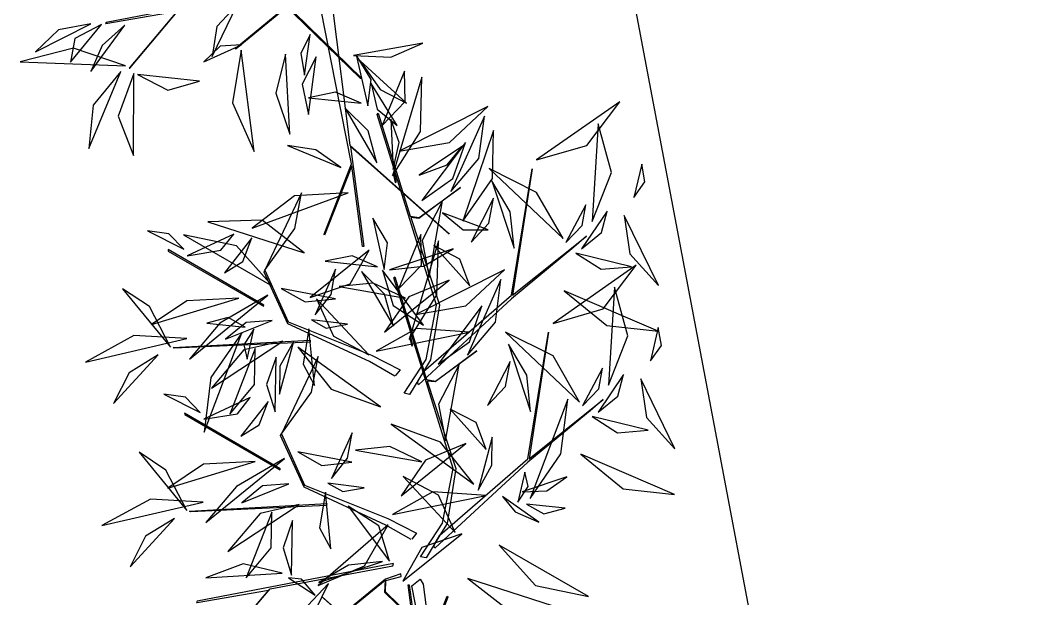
# Model space of a CAD drawing. Header units: centimetres. Extents: x 197412 to 267601, y -375791 to -305433.
# Drawn here: x 207006 to 208908, y -356390 to -355295 of the extents above; entities that cross this region are included whole.
import ezdxf

# ---------------------------------------------------------------- set-up
doc = ezdxf.new("R2010")
doc.units = ezdxf.units.CM
doc.layers.add('3-BAT C-Niveau 0', color=250, linetype='Continuous')

# ---------------------------------------------------------------- blocks, each defined once
blk = doc.blocks.new('Groupe-224-1')
at = {"linetype": 'Continuous', "flags": 128}
for points in [[(12532.22, -48430.48), (12536.38, -48424.11), (12538.38, -48413.83), (12527.16, -48377.73), (12527.33, -48377.52), (12533.38, -48396.97), (12535.08, -48397.25), (12542.9, -48391.56), (12534.99, -48397.41), (12533.49, -48397.26), (12538.92, -48413.78), (12537.25, -48424.18), (12535.87, -48426.4), (12552.56, -48411.96), (12556.45, -48388.02), (12552.76, -48411.96), (12566.78, -48400.77), (12564.36, -48402.87), (12552.56, -48412.6), (12534.95, -48428.88), (12534.76, -48428.37), (12535.87, -48426.4), (12533.27, -48430.71)], [(12505.64, -48414.03), (12505.65, -48413.84), (12487.56, -48403.32), (12487.59, -48403.58)], [(12488.71, -48421.97), (12488.48, -48421.85), (12514.46, -48420.43), (12514.44, -48420.82)], [(12528.52, -48433.73), (12525.56, -48434.73), (12514.39, -48443.89), (12514.57, -48443.86), (12525.53, -48434.91), (12525.42, -48437.22), (12538.08, -48449.5), (12538.35, -48449.54), (12525.6, -48437.14), (12525.66, -48434.96), (12528.53, -48434.2)], [(12554.93, -48478.96), (12536.24, -48462.42), (12538.75, -48481.32), (12538.51, -48481.3), (12536.45, -48466.07), (12531.32, -48479.15), (12531.24, -48478.98), (12536.39, -48465.65), (12530.56, -48435.97), (12532.17, -48434.71), (12532.72, -48435.68), (12536.13, -48462.13), (12554.76, -48478.77)], [(12513.67, -48438.16), (12532.37, -48454.7), (12529.85, -48435.8), (12530.09, -48435.82), (12532.15, -48451.04), (12537.28, -48437.97), (12537.36, -48438.14), (12532.21, -48451.47), (12538.04, -48481.14), (12536.43, -48482.41), (12535.88, -48481.44), (12532.48, -48454.99), (12513.85, -48438.34)]]:
    blk.add_lwpolyline(points, close=True, dxfattribs=at)
for points in [[(12530.46, -48427.23), (12525.66, -48424.49), (12510.19, -48417.34), (12505.71, -48407.55), (12505.89, -48407.21), (12510.25, -48416.95), (12526.03, -48423.25), (12531.47, -48426.06), (12530.55, -48427.18)], [(12489.94, -48439.14), (12503.41, -48436.79), (12494.29, -48447.61), (12494.43, -48447.55), (12503.73, -48436.57), (12526.99, -48432.22), (12527.12, -48431.78), (12489.95, -48438.92), (12489.83, -48439.16), (12489.9, -48439.15)]]:
    blk.add_lwpolyline(points, dxfattribs=at)
at = {"linetype": 'Continuous'}
for points in [[(12525.34, -48376.13, -183.73), (12525.99, -48371.14, -181.29), (12523.16, -48366.46, -179.52), (12523.16, -48366.46, -179.52), (12525.34, -48376.13, -183.73)], [(12528.05, -48379.84, -194.21), (12532.42, -48375.31, -192.81), (12532.28, -48369.55, -190.06), (12532.28, -48369.55, -190.06), (12528.05, -48379.84, -194.21)], [(12528.05, -48379.84, -194.21), (12532.42, -48375.31, -192.81), (12532.28, -48369.55, -190.06), (12532.28, -48369.55, -190.06), (12528.05, -48379.84, -194.21)], [(12530.05, -48389.38, -206.43), (12535.32, -48380.97, -204.4), (12535.59, -48370.72, -204.36), (12535.59, -48370.72, -204.36), (12530.05, -48389.38, -206.43)], [(12530.05, -48389.38, -206.43), (12535.32, -48380.97, -204.4), (12535.59, -48370.72, -204.36), (12535.59, -48370.72, -204.36), (12530.05, -48389.38, -206.43)], [(12524.1, -48375.64, -183.47), (12519.26, -48373.56, -183.7), (12514.14, -48374.58, -184.07), (12514.14, -48374.58, -184.07), (12524.1, -48375.64, -183.47)], [(12524.1, -48375.64, -183.47), (12519.26, -48373.56, -183.7), (12514.14, -48374.58, -184.07), (12514.14, -48374.58, -184.07), (12524.1, -48375.64, -183.47)], [(12557.3, -48386.35, -215.07), (12566.81, -48383.62, -213.8), (12573.06, -48375.34, -214.42), (12573.06, -48375.34, -214.42), (12557.3, -48386.35, -215.07)], [(12527.07, -48386.87, -199.98), (12525.4, -48380.83, -200.36), (12521.02, -48376.52, -199.46), (12521.02, -48376.52, -199.46), (12527.07, -48386.87, -199.98)], [(12531.3, -48384.67, -194.97), (12540.81, -48383.04, -192.57), (12548.11, -48376.24, -191.31), (12548.11, -48376.24, -191.31), (12531.3, -48384.67, -194.97)], [(12541.09, -48392.35, -201.48), (12546.38, -48386.1, -202.35), (12547.45, -48378.05, -201.76), (12547.45, -48378.05, -201.76), (12541.09, -48392.35, -201.48)], [(12567.82, -48398.02, -228.35), (12571.49, -48388.72, -229.1), (12568.96, -48379.51, -232.12), (12568.96, -48379.51, -232.12), (12567.82, -48398.02, -228.35)], [(12535.56, -48394.04, -207.16), (12541.48, -48389.86, -205.48), (12543.83, -48383.05, -203.83), (12543.83, -48383.05, -203.83), (12535.56, -48394.04, -207.16)], [(12535.56, -48394.04, -207.16), (12541.48, -48389.86, -205.48), (12543.83, -48383.05, -203.83), (12543.83, -48383.05, -203.83), (12535.56, -48394.04, -207.16)], [(12575.75, -48393.46, -211.21), (12577.81, -48390.51, -209.03), (12577.23, -48387.12, -206.71), (12577.23, -48387.12, -206.71), (12575.75, -48393.46, -211.21)], [(12575.75, -48393.46, -211.21), (12577.81, -48390.51, -209.03), (12577.23, -48387.12, -206.71), (12577.23, -48387.12, -206.71), (12575.75, -48393.46, -211.21)], [(12530.56, -48390.62, -203.84), (12530.79, -48390.52, -203.87), (12530.34, -48388.84, -202.04), (12530.13, -48388.94, -202.02), (12530.56, -48390.62, -203.84)], [(12562.32, -48401.22, -228.97), (12557.32, -48392.5, -227.8), (12548.31, -48387.98, -227.09), (12548.31, -48387.98, -227.09), (12562.32, -48401.22, -228.97)], [(12553.05, -48403.01, -196.26), (12552.32, -48396.14, -195.05), (12548.85, -48390.29, -196.39), (12548.85, -48390.29, -196.39), (12553.05, -48403.01, -196.26)], [(12505.89, -48407.21, -197.23), (12511.56, -48399.33, -194.28), (12512.83, -48392.59, -188.42), (12512.83, -48392.59, -188.42), (12505.89, -48407.21, -197.23)], [(12539.52, -48394.1, -188.89), (12535.65, -48401.6, -185.79), (12536.95, -48408.56, -181.22), (12536.95, -48408.56, -181.22), (12539.52, -48394.1, -188.89)], [(12544.91, -48401.89, -195.33), (12548.29, -48398.28, -195.1), (12549.17, -48393.56, -194.26), (12549.17, -48393.56, -194.26), (12544.91, -48401.89, -195.33)], [(12562.86, -48401.95, -229.3), (12565.95, -48398.75, -228.25), (12566.64, -48394.81, -226.49), (12566.64, -48394.81, -226.49), (12562.86, -48401.95, -229.3)], [(12565.82, -48403.15, -232.75), (12569.57, -48400.09, -233.5), (12570.67, -48396.04, -235.42), (12570.67, -48396.04, -235.42), (12565.82, -48403.15, -232.75)], [(12573.91, -48396.85, -212.86), (12574.98, -48404.12, -209.91), (12580.39, -48410.08, -208.14), (12580.39, -48410.08, -208.14), (12573.91, -48396.85, -212.86)], [(12573.91, -48396.85, -212.86), (12574.98, -48404.12, -209.91), (12580.39, -48410.08, -208.14), (12580.39, -48410.08, -208.14), (12573.91, -48396.85, -212.86)], [(12490.53, -48403.22, -211.6), (12487.72, -48400.33, -211.07), (12483.62, -48399.75, -211.1), (12483.62, -48399.75, -211.1), (12490.53, -48403.22, -211.6)], [(12491.17, -48404.46, -202.5), (12497.56, -48403.44, -200.11), (12499.99, -48400.39, -195.35), (12499.99, -48400.39, -195.35), (12491.17, -48404.46, -202.5)], [(12552.95, -48419.46, -212.64), (12558.8, -48411.01, -211.07), (12560.11, -48400.67, -212.06), (12560.11, -48400.67, -212.06), (12552.95, -48419.46, -212.64)], [(12552.95, -48419.46, -212.64), (12558.8, -48411.01, -211.07), (12560.11, -48400.67, -212.06), (12560.11, -48400.67, -212.06), (12552.95, -48419.46, -212.64)], [(12498.21, -48407.69, -218.46), (12501.67, -48405.55, -216.39), (12503.4, -48401.11, -215.43), (12503.4, -48401.11, -215.43), (12498.21, -48407.69, -218.46)], [(12544.67, -48410.19, -184.69), (12542.76, -48405.12, -183.17), (12537.84, -48402.56, -181.63), (12537.84, -48402.56, -181.63), (12544.67, -48410.19, -184.69)], [(12564.73, -48403.97, -232.48), (12569.53, -48407.04, -232.45), (12575.3, -48406.57, -231.83), (12575.3, -48406.57, -231.83), (12564.73, -48403.97, -232.48)], [(12542.31, -48416.79, -204.31), (12536.01, -48408.8, -204.16), (12526.68, -48405.44, -202.67), (12526.68, -48405.44, -202.67), (12542.31, -48416.79, -204.31)], [(12515.37, -48415.67, -202.12), (12518.41, -48411.84, -201.54), (12519.27, -48407.04, -202.14), (12519.27, -48407.04, -202.14), (12515.37, -48415.67, -202.12)], [(12543.12, -48417.88, -204.62), (12545.74, -48413.19, -205.07), (12545.81, -48407.89, -204.23), (12545.81, -48407.89, -204.23), (12543.12, -48417.88, -204.62)], [(12532.49, -48412.52, -185.42), (12526.39, -48409.66, -185.31), (12519.92, -48410.3, -184.01), (12519.92, -48410.3, -184.01), (12532.49, -48412.52, -185.42)], [(12540.77, -48409.08, -205.3), (12533.13, -48412.23, -204.92), (12528.53, -48418.94, -203.9), (12528.53, -48418.94, -203.9), (12540.77, -48409.08, -205.3)], [(12487.98, -48421.77, -214.21), (12484.02, -48414.09, -211.43), (12478.94, -48410.71, -206.15), (12478.94, -48410.71, -206.15), (12487.98, -48421.77, -214.21)], [(12506.45, -48411.9, -210.1), (12497.36, -48417.23, -209.96), (12491.58, -48424.04, -205.95), (12491.58, -48424.04, -205.95), (12506.45, -48411.9, -210.1)], [(12508.97, -48410.66, -199.77), (12513.53, -48413.21, -197.57), (12519.24, -48412.63, -196.35), (12519.24, -48412.63, -196.35), (12508.97, -48410.66, -199.77)], [(12562.56, -48411.11, -223.66), (12570.58, -48417.66, -222.36), (12580.32, -48418.73, -219.58), (12580.32, -48418.73, -219.58), (12562.56, -48411.11, -223.66)], [(12500.93, -48412.5, -221.24), (12491.12, -48413, -218.96), (12484.4, -48417.5, -214.31), (12484.4, -48417.5, -214.31), (12500.93, -48412.5, -221.24)], [(12538.8, -48425.91, -217.22), (12535.61, -48418.83, -219.34), (12528.9, -48415.3, -221.55), (12528.9, -48415.3, -221.55), (12538.8, -48425.91, -217.22)], [(12550.65, -48420.18, -212.09), (12552.57, -48417.19, -209.87), (12551.94, -48414.5, -207.1), (12551.94, -48414.5, -207.1), (12550.65, -48420.18, -212.09)], [(12550.65, -48420.18, -212.09), (12552.57, -48417.19, -209.87), (12551.94, -48414.5, -207.1), (12551.94, -48414.5, -207.1), (12550.65, -48420.18, -212.09)], [(12551.46, -48418.21, -172.05), (12556.1, -48418, -171.7), (12559.93, -48415.38, -172.02), (12559.93, -48415.38, -172.02), (12551.46, -48418.21, -172.05)], [(12551.46, -48418.21, -172.05), (12556.1, -48418, -171.7), (12559.93, -48415.38, -172.02), (12559.93, -48415.38, -172.02), (12551.46, -48418.21, -172.05)], [(12507.28, -48416.71, -207.72), (12502.32, -48417.09, -206.62), (12498.41, -48420.28, -205.86), (12498.41, -48420.28, -205.86), (12507.28, -48416.71, -207.72)], [(12514.67, -48416.57, -202.35), (12517.48, -48418.16, -200.21), (12521.53, -48417.44, -199.09), (12521.53, -48417.44, -199.09), (12514.67, -48416.57, -202.35)], [(12491.07, -48420.14, -223.19), (12481.07, -48419.57, -225.59), (12471.9, -48424.59, -225.79), (12471.9, -48424.59, -225.79), (12491.07, -48420.14, -223.19)], [(12491.07, -48420.14, -223.19), (12481.07, -48419.57, -225.59), (12471.9, -48424.59, -225.79), (12471.9, -48424.59, -225.79), (12491.07, -48420.14, -223.19)], [(12514.2, -48418.28, -198.87), (12513.1, -48425.01, -195.41), (12515.24, -48429.02, -190.33), (12515.24, -48429.02, -190.33), (12514.2, -48418.28, -198.87)], [(12544.63, -48418.91, -176.08), (12534.55, -48418.24, -174.79), (12526.92, -48422.51, -170.69), (12526.92, -48422.51, -170.69), (12544.63, -48418.91, -176.08)], [(12547.76, -48419.1, -171.59), (12550.15, -48422.01, -169.03), (12554.61, -48423.96, -167.96), (12554.61, -48423.96, -167.96), (12547.76, -48419.1, -171.59)], [(12509.24, -48420.63, -233.25), (12501.87, -48422.3, -238.65), (12495.75, -48429.52, -241.93), (12495.75, -48429.52, -241.93), (12509.24, -48420.63, -233.25)], [(12526.34, -48431.32, -200.73), (12524.32, -48424.63, -197.34), (12518.54, -48420.93, -193.77), (12518.54, -48420.93, -193.77), (12526.34, -48431.32, -200.73)], [(12526.34, -48431.32, -200.73), (12524.32, -48424.63, -197.34), (12518.54, -48420.93, -193.77), (12518.54, -48420.93, -193.77), (12526.34, -48431.32, -200.73)], [(12552.3, -48420.52, -213.12), (12555.54, -48422.37, -210.71), (12559.6, -48421.32, -208.62), (12559.6, -48421.32, -208.62), (12552.3, -48420.52, -213.12)], [(12552.3, -48420.52, -213.12), (12555.54, -48422.37, -210.71), (12559.6, -48421.32, -208.62), (12559.6, -48421.32, -208.62), (12552.3, -48420.52, -213.12)], [(12485.64, -48423.25, -215.73), (12480.16, -48426.6, -216.78), (12477.23, -48432.42, -215.22), (12477.23, -48432.42, -215.22), (12485.64, -48423.25, -215.73)], [(12485.64, -48423.25, -215.73), (12480.16, -48426.6, -216.78), (12477.23, -48432.42, -215.22), (12477.23, -48432.42, -215.22), (12485.64, -48423.25, -215.73)], [(12499.23, -48434.46, -189.87), (12503.93, -48428.8, -186.93), (12504.05, -48422.03, -183.27), (12504.05, -48422.03, -183.27), (12499.23, -48434.46, -189.87)], [(12507.97, -48423.64, -229.03), (12506.19, -48428.83, -227.48), (12507.8, -48433.97, -225.66), (12507.8, -48433.97, -225.66), (12507.97, -48423.64, -229.03)], [(12512.87, -48435.91, -178.9), (12521.64, -48432.2, -176.01), (12526.11, -48424.48, -172.29), (12526.11, -48424.48, -172.29), (12512.87, -48435.91, -178.9)], [(12512.87, -48435.91, -178.9), (12521.64, -48432.2, -176.01), (12526.11, -48424.48, -172.29), (12526.11, -48424.48, -172.29), (12512.87, -48435.91, -178.9)], [(12540.03, -48426.16, -210.57), (12532.46, -48428.75, -206.9), (12528.86, -48435.12, -202.54), (12528.86, -48435.12, -202.54), (12540.03, -48426.16, -210.57)], [(12547.11, -48428.32, -220.09), (12553.98, -48435.91, -220.53), (12564, -48438.01, -219.34), (12564, -48438.01, -219.34), (12547.11, -48428.32, -220.09)], [(12506.05, -48433.62, -200.41), (12498.66, -48431.84, -200.32), (12491.6, -48434.48, -200.54), (12491.6, -48434.48, -200.54), (12506.05, -48433.62, -200.41)], [(12524.99, -48431.39, -200.44), (12518.57, -48432.1, -199.26), (12512.96, -48435.34, -200.49), (12512.96, -48435.34, -200.49), (12524.99, -48431.39, -200.44)], [(12512.29, -48437.79, -177.75), (12509.7, -48434.75, -175.38), (12507.22, -48434.49, -172.12), (12507.22, -48434.49, -172.12), (12512.29, -48437.79, -177.75)], [(12541.18, -48434.61, -220.85), (12549.1, -48440.76, -221.31), (12559.35, -48440.48, -222.56), (12559.35, -48440.48, -222.56), (12541.18, -48434.61, -220.85)], [(12514.78, -48435.58, -207.06), (12510.9, -48439.7, -208.24), (12510.03, -48445.41, -209.24), (12510.03, -48445.41, -209.24), (12514.78, -48435.58, -207.06)]]:
    blk.add_polyline3d(points, dxfattribs=at)
blk = doc.blocks.new('Groupe-234-1')
at = {"linetype": 'Continuous', "flags": 128}
for points in [[(12472.67, -48329.63), (12486.15, -48327.27), (12477.03, -48338.1), (12477.17, -48338.04), (12486.46, -48327.06), (12509.73, -48322.71), (12509.85, -48322.26), (12472.68, -48329.41), (12472.56, -48329.65), (12472.64, -48329.64)], [(12527.34, -48396.31), (12522.55, -48393.57), (12507.07, -48386.42), (12502.59, -48376.63), (12502.77, -48376.28), (12507.13, -48386.03), (12522.91, -48392.33), (12528.35, -48395.14), (12527.44, -48396.26)]]:
    blk.add_lwpolyline(points, dxfattribs=at)
for points in [[(12511.25, -48324.21), (12508.3, -48325.22), (12497.13, -48334.38), (12497.31, -48334.35), (12508.26, -48325.39), (12508.16, -48327.71), (12520.82, -48339.99), (12521.08, -48340.03), (12508.34, -48327.63), (12508.4, -48325.45), (12511.26, -48324.69)], [(12537.67, -48369.45), (12518.97, -48352.91), (12521.49, -48371.81), (12521.25, -48371.79), (12519.19, -48356.56), (12514.06, -48369.63), (12513.97, -48369.47), (12519.13, -48356.14), (12513.3, -48326.46), (12514.91, -48325.2), (12515.46, -48326.17), (12518.86, -48352.62), (12537.49, -48369.26)], [(12529.1, -48399.56), (12533.26, -48393.19), (12535.26, -48382.91), (12524.04, -48346.81), (12524.21, -48346.6), (12530.26, -48366.05), (12531.96, -48366.33), (12539.78, -48360.64), (12531.87, -48366.49), (12530.37, -48366.34), (12535.8, -48382.86), (12534.13, -48393.26), (12532.75, -48395.48), (12549.44, -48381.04), (12553.33, -48357.1), (12549.64, -48381.04), (12563.66, -48369.85), (12561.24, -48371.95), (12549.44, -48381.68), (12531.83, -48397.96), (12531.64, -48397.45), (12532.75, -48395.48), (12530.16, -48399.79)], [(12502.52, -48383.11), (12502.53, -48382.92), (12484.44, -48372.4), (12484.47, -48372.66)], [(12485.59, -48391.05), (12485.36, -48390.93), (12511.34, -48389.51), (12511.32, -48389.9)]]:
    blk.add_lwpolyline(points, close=True, dxfattribs=at)
at = {"linetype": 'Continuous'}
for points in [[(12497.52, -48326.07, -207.06), (12493.63, -48330.19, -208.24), (12492.77, -48335.89, -209.24), (12492.77, -48335.89, -209.24), (12497.52, -48326.07, -207.06)], [(12469.78, -48329.69, -174.84), (12463.65, -48330.83, -175.45), (12459.34, -48335.01, -176.76), (12459.34, -48335.01, -176.76), (12469.78, -48329.69, -174.84)], [(12471.84, -48329.81, -174.58), (12466.76, -48332.46, -172.2), (12465.94, -48336.96, -168.43), (12465.94, -48336.96, -168.43), (12471.84, -48329.81, -174.58)], [(12476.25, -48329.93, -186.97), (12471.95, -48333.78, -187.38), (12469.78, -48338.67, -185.5), (12469.78, -48338.67, -185.5), (12476.25, -48329.93, -186.97)], [(12511.34, -48331.72, -197.01), (12509.57, -48335.31, -196.39), (12510.27, -48339.39, -196.61), (12510.27, -48339.39, -196.61), (12511.34, -48331.72, -197.01)], [(12498.35, -48333.67, -179.83), (12494.31, -48333.92, -178.67), (12491.22, -48336.89, -177.99), (12491.22, -48336.89, -177.99), (12498.35, -48333.67, -179.83)], [(12519.55, -48335.69, -183.78), (12526.59, -48335.97, -183.14), (12532.64, -48333.32, -184.94), (12532.64, -48333.32, -184.94), (12519.55, -48335.69, -183.78)], [(12476.39, -48337.6, -186.41), (12466.51, -48334.3, -187.61), (12456.41, -48336.86, -186.97), (12456.41, -48336.86, -186.97), (12476.39, -48337.6, -186.41)], [(12498.27, -48334.66, -179.52), (12496.61, -48344.64, -178.73), (12500.72, -48353.82, -177.91), (12500.72, -48353.82, -177.91), (12498.27, -48334.66, -179.52)], [(12506.65, -48335.44, -247.3), (12504.81, -48342.8, -244.69), (12507.47, -48350.56, -243.35), (12507.47, -48350.56, -243.35), (12506.65, -48335.44, -247.3)], [(12506.65, -48335.44, -247.3), (12504.81, -48342.8, -244.69), (12507.47, -48350.56, -243.35), (12507.47, -48350.56, -243.35), (12506.65, -48335.44, -247.3)], [(12512.47, -48335.93, -186.16), (12509.82, -48341.07, -185.75), (12511.03, -48346.81, -185.13), (12511.03, -48346.81, -185.13), (12512.47, -48335.93, -186.16)], [(12522.23, -48345.21, -183.73), (12522.87, -48340.22, -181.29), (12520.04, -48335.53, -179.52), (12520.04, -48335.53, -179.52), (12522.23, -48345.21, -183.73)], [(12520.82, -48336.7, -176.88), (12524.55, -48342.11, -176.9), (12529.59, -48344.67, -174.04), (12529.59, -48344.67, -174.04), (12520.82, -48336.7, -176.88)], [(12475.48, -48338.69, -186.4), (12470.24, -48345.08, -186.75), (12469.4, -48353.28, -187), (12469.4, -48353.28, -187), (12475.48, -48338.69, -186.4)], [(12477.94, -48339.1, -182.25), (12474.96, -48347.17, -178.08), (12477.87, -48354.56, -173.29), (12477.87, -48354.56, -173.29), (12477.94, -48339.1, -182.25)], [(12478.63, -48339.26, -181.99), (12484.37, -48342.26, -181.12), (12490.37, -48340.53, -179.03), (12490.37, -48340.53, -179.03), (12478.63, -48339.26, -181.99)], [(12524.93, -48348.92, -194.21), (12529.3, -48344.38, -192.81), (12529.16, -48338.63, -190.06), (12529.16, -48338.63, -190.06), (12524.93, -48348.92, -194.21)], [(12524.93, -48348.92, -194.21), (12529.3, -48344.38, -192.81), (12529.16, -48338.63, -190.06), (12529.16, -48338.63, -190.06), (12524.93, -48348.92, -194.21)], [(12526.93, -48358.46, -206.43), (12532.21, -48350.05, -204.4), (12532.47, -48339.8, -204.36), (12532.47, -48339.8, -204.36), (12526.93, -48358.46, -206.43)], [(12526.93, -48358.46, -206.43), (12532.21, -48350.05, -204.4), (12532.47, -48339.8, -204.36), (12532.47, -48339.8, -204.36), (12526.93, -48358.46, -206.43)], [(12522.9, -48341, -161.32), (12523.99, -48345.83, -161.24), (12527.8, -48348.94, -160.95), (12527.8, -48348.94, -160.95), (12522.9, -48341, -161.32)], [(12520.98, -48344.72, -183.47), (12516.14, -48342.64, -183.7), (12511.02, -48343.66, -184.07), (12511.02, -48343.66, -184.07), (12520.98, -48344.72, -183.47)], [(12520.98, -48344.72, -183.47), (12516.14, -48342.64, -183.7), (12511.02, -48343.66, -184.07), (12511.02, -48343.66, -184.07), (12520.98, -48344.72, -183.47)], [(12528.18, -48353.75, -194.97), (12537.69, -48352.12, -192.57), (12544.99, -48345.32, -191.31), (12544.99, -48345.32, -191.31), (12528.18, -48353.75, -194.97)], [(12554.18, -48355.42, -215.07), (12563.69, -48352.69, -213.8), (12569.94, -48344.42, -214.42), (12569.94, -48344.42, -214.42), (12554.18, -48355.42, -215.07)], [(12523.95, -48355.95, -199.98), (12522.28, -48349.91, -200.36), (12517.9, -48345.6, -199.46), (12517.9, -48345.6, -199.46), (12523.95, -48355.95, -199.98)], [(12537.97, -48361.43, -201.48), (12543.26, -48355.18, -202.35), (12544.34, -48347.13, -201.76), (12544.34, -48347.13, -201.76), (12537.97, -48361.43, -201.48)], [(12527.05, -48357.25, -223.21), (12528.15, -48352.15, -222.61), (12526.61, -48347.72, -220.88), (12526.61, -48347.72, -220.88), (12527.05, -48357.25, -223.21)], [(12527.05, -48357.25, -223.21), (12528.15, -48352.15, -222.61), (12526.61, -48347.72, -220.88), (12526.61, -48347.72, -220.88), (12527.05, -48357.25, -223.21)], [(12564.7, -48367.1, -228.35), (12568.37, -48357.8, -229.1), (12565.84, -48348.58, -232.12), (12565.84, -48348.58, -232.12), (12564.7, -48367.1, -228.35)], [(12540.22, -48367, -207.25), (12545.84, -48358.94, -205.29), (12546.01, -48349.87, -201.98), (12546.01, -48349.87, -201.98), (12540.22, -48367, -207.25)], [(12517.1, -48356.84, -228.81), (12512.37, -48353.52, -229.15), (12507.05, -48352.72, -227.32), (12507.05, -48352.72, -227.32), (12517.1, -48356.84, -228.81)], [(12531.94, -48358.32, -210.84), (12537.28, -48356.37, -209.98), (12540.16, -48352.82, -207.2), (12540.16, -48352.82, -207.2), (12531.94, -48358.32, -210.84)], [(12532.44, -48363.12, -207.16), (12538.36, -48358.94, -205.48), (12540.71, -48352.13, -203.83), (12540.71, -48352.13, -203.83), (12532.44, -48363.12, -207.16)], [(12532.44, -48363.12, -207.16), (12538.36, -48358.94, -205.48), (12540.71, -48352.13, -203.83), (12540.71, -48352.13, -203.83), (12532.44, -48363.12, -207.16)], [(12572.63, -48362.54, -211.21), (12574.69, -48359.59, -209.03), (12574.11, -48356.2, -206.71), (12574.11, -48356.2, -206.71), (12572.63, -48362.54, -211.21)], [(12572.63, -48362.54, -211.21), (12574.69, -48359.59, -209.03), (12574.11, -48356.2, -206.71), (12574.11, -48356.2, -206.71), (12572.63, -48362.54, -211.21)], [(12527.44, -48359.7, -203.84), (12527.67, -48359.6, -203.87), (12527.22, -48357.92, -202.04), (12527.01, -48358.02, -202.02), (12527.44, -48359.7, -203.84)], [(12559.2, -48370.3, -228.97), (12554.2, -48361.58, -227.8), (12545.19, -48357.06, -227.09), (12545.19, -48357.06, -227.09), (12559.2, -48370.3, -228.97)], [(12549.93, -48372.09, -196.26), (12549.21, -48365.22, -195.05), (12545.73, -48359.37, -196.39), (12545.73, -48359.37, -196.39), (12549.93, -48372.09, -196.26)], [(12518.51, -48361.62, -225.36), (12508.39, -48362.25, -224.7), (12500.35, -48368.33, -224), (12500.35, -48368.33, -224), (12518.51, -48361.62, -225.36)], [(12502.77, -48376.28, -197.23), (12508.44, -48368.41, -194.28), (12509.71, -48361.67, -188.42), (12509.71, -48361.67, -188.42), (12502.77, -48376.28, -197.23)], [(12541.79, -48370.97, -195.33), (12545.17, -48367.36, -195.1), (12546.05, -48362.64, -194.26), (12546.05, -48362.64, -194.26), (12541.79, -48370.97, -195.33)], [(12536.4, -48363.18, -188.89), (12532.53, -48370.68, -185.79), (12533.83, -48377.64, -181.22), (12533.83, -48377.64, -181.22), (12536.4, -48363.18, -188.89)], [(12559.74, -48371.02, -229.3), (12562.83, -48367.83, -228.25), (12563.53, -48363.89, -226.49), (12563.53, -48363.89, -226.49), (12559.74, -48371.02, -229.3)], [(12536.37, -48365.41, -215.21), (12540.32, -48368.68, -213.09), (12545.05, -48368.68, -210.46), (12545.05, -48368.68, -210.46), (12536.37, -48365.41, -215.21)], [(12562.71, -48372.23, -232.75), (12566.45, -48369.17, -233.5), (12567.55, -48365.12, -235.42), (12567.55, -48365.12, -235.42), (12562.71, -48372.23, -232.75)], [(12570.79, -48365.93, -212.86), (12571.86, -48373.2, -209.91), (12577.27, -48379.16, -208.14), (12577.27, -48379.16, -208.14), (12570.79, -48365.93, -212.86)], [(12570.79, -48365.93, -212.86), (12571.86, -48373.2, -209.91), (12577.27, -48379.16, -208.14), (12577.27, -48379.16, -208.14), (12570.79, -48365.93, -212.86)], [(12510.16, -48373, -220.85), (12502.24, -48366.84, -221.31), (12491.98, -48367.12, -222.56), (12491.98, -48367.12, -222.56), (12510.16, -48373, -220.85)], [(12487.41, -48372.3, -211.6), (12484.6, -48369.41, -211.07), (12480.5, -48368.83, -211.1), (12480.5, -48368.83, -211.1), (12487.41, -48372.3, -211.6)], [(12504.22, -48379.29, -220.09), (12497.36, -48371.7, -220.53), (12487.34, -48369.59, -219.34), (12487.34, -48369.59, -219.34), (12504.22, -48379.29, -220.09)], [(12488.05, -48373.54, -202.5), (12494.44, -48372.51, -200.11), (12496.87, -48369.46, -195.35), (12496.87, -48369.46, -195.35), (12488.05, -48373.54, -202.5)], [(12495.09, -48376.77, -218.46), (12498.55, -48374.62, -216.39), (12500.28, -48370.18, -215.43), (12500.28, -48370.18, -215.43), (12495.09, -48376.77, -218.46)], [(12541.55, -48379.27, -184.69), (12539.64, -48374.2, -183.17), (12534.72, -48371.64, -181.63), (12534.72, -48371.64, -181.63), (12541.55, -48379.27, -184.69)], [(12511.31, -48381.44, -210.57), (12518.88, -48378.86, -206.9), (12522.47, -48372.49, -202.54), (12522.47, -48372.49, -202.54), (12511.31, -48381.44, -210.57)], [(12526.35, -48376.21, -200.44), (12532.77, -48375.51, -199.26), (12538.38, -48372.26, -200.49), (12538.38, -48372.26, -200.49), (12526.35, -48376.21, -200.44)], [(12561.61, -48373.05, -232.48), (12566.41, -48376.11, -232.45), (12572.18, -48375.65, -231.83), (12572.18, -48375.65, -231.83), (12561.61, -48373.05, -232.48)], [(12512.25, -48384.75, -202.12), (12515.29, -48380.91, -201.54), (12516.15, -48376.12, -202.14), (12516.15, -48376.12, -202.14), (12512.25, -48384.75, -202.12)], [(12525, -48376.28, -200.73), (12527.02, -48382.98, -197.34), (12532.8, -48386.68, -193.77), (12532.8, -48386.68, -193.77), (12525, -48376.28, -200.73)], [(12525, -48376.28, -200.73), (12527.02, -48382.98, -197.34), (12532.8, -48386.68, -193.77), (12532.8, -48386.68, -193.77), (12525, -48376.28, -200.73)], [(12484.86, -48390.84, -214.21), (12480.9, -48383.17, -211.43), (12475.82, -48379.78, -206.15), (12475.82, -48379.78, -206.15), (12484.86, -48390.84, -214.21)], [(12505.85, -48379.73, -199.77), (12510.41, -48382.29, -197.57), (12516.12, -48381.71, -196.35), (12516.12, -48381.71, -196.35), (12505.85, -48379.73, -199.77)], [(12529.37, -48381.6, -185.42), (12523.27, -48378.74, -185.31), (12516.8, -48379.38, -184.01), (12516.8, -48379.38, -184.01), (12529.37, -48381.6, -185.42)], [(12537.65, -48378.16, -205.3), (12530.01, -48381.31, -204.92), (12525.42, -48388.02, -203.9), (12525.42, -48388.02, -203.9), (12537.65, -48378.16, -205.3)], [(12497.81, -48381.57, -221.24), (12488, -48382.08, -218.96), (12481.28, -48386.58, -214.31), (12481.28, -48386.58, -214.31), (12497.81, -48381.57, -221.24)], [(12503.33, -48380.98, -210.1), (12494.24, -48386.31, -209.96), (12488.46, -48393.11, -205.95), (12488.46, -48393.11, -205.95), (12503.33, -48380.98, -210.1)], [(12512.54, -48381.69, -217.22), (12515.72, -48388.77, -219.34), (12522.44, -48392.3, -221.55), (12522.44, -48392.3, -221.55), (12512.54, -48381.69, -217.22)], [(12559.44, -48380.19, -223.66), (12567.46, -48386.74, -222.36), (12577.21, -48387.81, -219.58), (12577.21, -48387.81, -219.58), (12559.44, -48380.19, -223.66)], [(12499.04, -48387.08, -213.12), (12495.8, -48385.24, -210.71), (12491.74, -48386.28, -208.62), (12491.74, -48386.28, -208.62), (12499.04, -48387.08, -213.12)], [(12499.04, -48387.08, -213.12), (12495.8, -48385.24, -210.71), (12491.74, -48386.28, -208.62), (12491.74, -48386.28, -208.62), (12499.04, -48387.08, -213.12)], [(12504.16, -48385.78, -207.72), (12499.2, -48386.16, -206.62), (12495.29, -48389.36, -205.86), (12495.29, -48389.36, -205.86), (12504.16, -48385.78, -207.72)], [(12500.69, -48387.42, -212.09), (12498.77, -48390.42, -209.87), (12499.4, -48393.1, -207.1), (12499.4, -48393.1, -207.1), (12500.69, -48387.42, -212.09)], [(12500.69, -48387.42, -212.09), (12498.77, -48390.42, -209.87), (12499.4, -48393.1, -207.1), (12499.4, -48393.1, -207.1), (12500.69, -48387.42, -212.09)], [(12511.08, -48387.36, -198.87), (12509.98, -48394.09, -195.41), (12512.12, -48398.1, -190.33), (12512.12, -48398.1, -190.33), (12511.08, -48387.36, -198.87)], [(12511.55, -48385.65, -202.35), (12514.36, -48387.23, -200.21), (12518.41, -48386.52, -199.09), (12518.41, -48386.52, -199.09), (12511.55, -48385.65, -202.35)], [(12541.51, -48387.99, -176.08), (12531.43, -48387.32, -174.79), (12523.8, -48391.59, -170.69), (12523.8, -48391.59, -170.69), (12541.51, -48387.99, -176.08)], [(12487.95, -48389.21, -223.19), (12477.95, -48388.65, -225.59), (12468.78, -48393.67, -225.79), (12468.78, -48393.67, -225.79), (12487.95, -48389.21, -223.19)], [(12487.95, -48389.21, -223.19), (12477.95, -48388.65, -225.59), (12468.78, -48393.67, -225.79), (12468.78, -48393.67, -225.79), (12487.95, -48389.21, -223.19)], [(12498.39, -48388.14, -212.64), (12492.54, -48396.6, -211.07), (12491.23, -48406.93, -212.06), (12491.23, -48406.93, -212.06), (12498.39, -48388.14, -212.64)], [(12498.39, -48388.14, -212.64), (12492.54, -48396.6, -211.07), (12491.23, -48406.93, -212.06), (12491.23, -48406.93, -212.06), (12498.39, -48388.14, -212.64)], [(12506.12, -48389.71, -233.25), (12498.75, -48391.38, -238.65), (12492.63, -48398.6, -241.93), (12492.63, -48398.6, -241.93), (12506.12, -48389.71, -233.25)], [(12496.12, -48403.54, -189.87), (12500.81, -48397.88, -186.93), (12500.93, -48391.11, -183.27), (12500.93, -48391.11, -183.27), (12496.12, -48403.54, -189.87)], [(12508.22, -48389.73, -204.62), (12505.6, -48394.42, -205.07), (12505.52, -48399.72, -204.23), (12505.52, -48399.72, -204.23), (12508.22, -48389.73, -204.62)], [(12509.02, -48390.82, -204.31), (12515.32, -48398.81, -204.16), (12524.66, -48402.16, -202.67), (12524.66, -48402.16, -202.67), (12509.02, -48390.82, -204.31)], [(12482.52, -48392.32, -215.73), (12477.04, -48395.68, -216.78), (12474.11, -48401.5, -215.22), (12474.11, -48401.5, -215.22), (12482.52, -48392.32, -215.73)], [(12482.52, -48392.32, -215.73), (12477.04, -48395.68, -216.78), (12474.11, -48401.5, -215.22), (12474.11, -48401.5, -215.22), (12482.52, -48392.32, -215.73)], [(12504.86, -48392.72, -229.03), (12503.07, -48397.91, -227.48), (12504.68, -48403.05, -225.66), (12504.68, -48403.05, -225.66), (12504.86, -48392.72, -229.03)]]:
    blk.add_polyline3d(points, dxfattribs=at)
blk = doc.blocks.new('Groupe-242-1')
for name in ['Groupe-234-1', 'Groupe-224-1']:
    blk.add_blockref(name, (0, 0))

msp = doc.modelspace()

# ---------------------------------------------------------------- linework, layer by layer
at = {"layer": '3-BAT C-Niveau 0', "flags": 128}
msp.add_lwpolyline([(209408.6, -361815.5), (213340, -361071), (213157.5, -360106.9), (213156.8, -360107.1), (213131.7, -359974.5), (210676.7, -360439.4), (209932.4, -356509.2), (212388.1, -356044.2), (211246.4, -350015.8), (207316.4, -350760)], close=True, dxfattribs=at)

# ---------------------------------------------------------------- block references
at = {"layer": '3-BAT C-Niveau 0', "xscale": 10, "yscale": 10, "zscale": 10}
msp.add_blockref('Groupe-242-1', (82441.7, 127994.6), dxfattribs=at)

doc.saveas('drawing.dxf')
